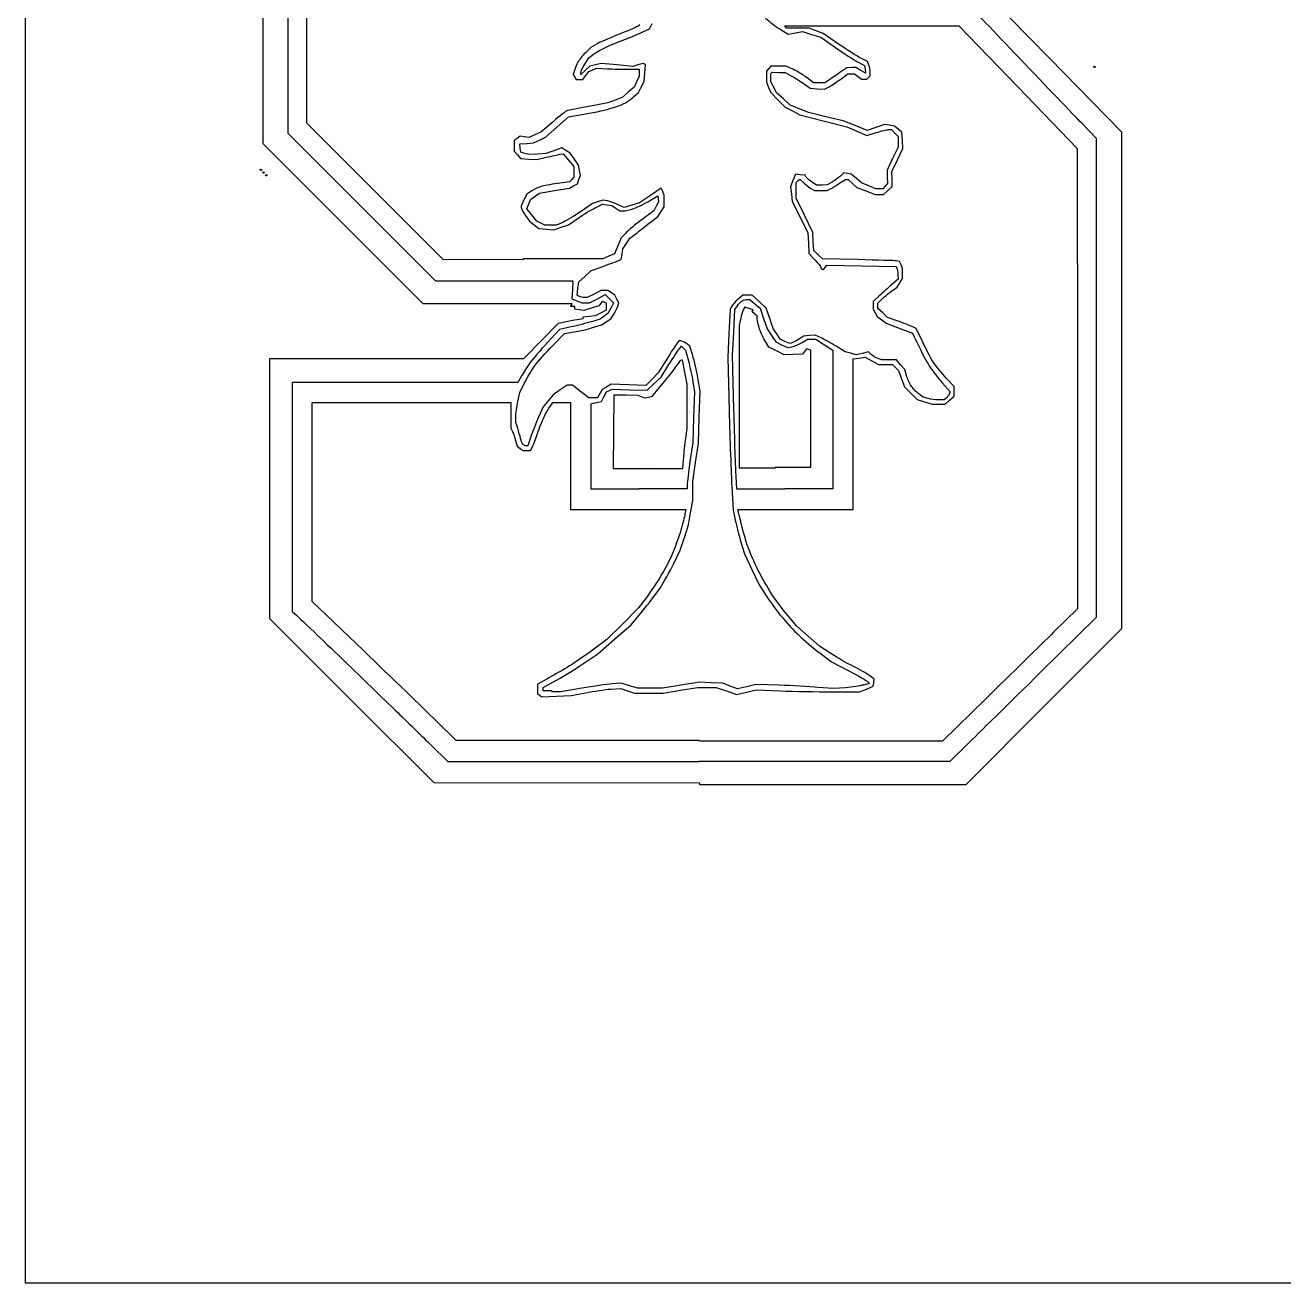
# Model space of a CAD drawing. Extents: x 0.3 to 57.7, y 35.9 to 130.4.
# Drawn here: x 2.695 to 6.318, y 54.481 to 58.101 of the extents above; entities that cross this region are included whole.
import ezdxf

# ---------------------------------------------------------------- set-up
doc = ezdxf.new("R2010")
doc.units = 0
doc.layers.get('0').update_dxf_attribs({"linetype": 'CONTINUOUS'})

msp = doc.modelspace()

# ---------------------------------------------------------------- linework, layer by layer
at = {"color": 5}
for p, q in [((2.694834, 59.100892), (2.694834, 54.481264)), ((2.694834, 54.481264), (30.070394, 54.481264))]:
    msp.add_line(p, q, dxfattribs=at)
at = {"color": 7}
for p, q in [((3.379661, 57.759462), (3.379661, 58.450113)), ((3.450619, 58.454902), (3.450619, 57.790359)), ((3.505527, 57.819352), (3.505527, 58.456297)), ((5.433731, 58.21912), (5.642233, 58.006671)), ((4.463736, 58.102381), (4.459737, 58.09843)), ((4.472881, 58.081438), (4.491522, 58.090836)), ((4.491522, 58.090836), (4.495625, 58.098456)), ((4.495625, 58.098456), (4.499729, 58.106076)), ((4.867814, 58.08958), (4.891374, 58.07513)), ((4.883344, 58.095924), (4.880917, 58.099508)), ((4.880917, 58.099508), (5.131402, 58.099508)), ((4.885772, 58.09234), (4.883344, 58.095924)), ((4.918401, 58.092512), (4.885772, 58.09234)), ((4.891374, 58.07513), (4.911689, 58.078827)), ((4.911689, 58.078827), (4.932006, 58.082524)), ((4.95103, 58.092673), (4.918401, 58.092512)), ((4.932006, 58.082524), (4.958659, 58.074537)), ((4.971531, 58.084771), (4.95103, 58.092673)), ((4.992037, 58.076869), (4.971531, 58.084771)), ((5.036012, 58.04653), (4.992037, 58.076869)), ((5.131402, 58.099508), (5.381887, 58.099508)), ((5.381887, 58.099508), (5.552625, 57.922609)), ((4.34307, 58.048011), (4.323063, 58.037061)), ((4.958659, 58.074537), (4.985312, 58.066551)), ((4.985312, 58.066551), (5.027761, 58.036488)), ((4.30558, 57.98853), (4.317047, 58.006705)), ((4.323063, 58.037061), (4.307326, 58.021482)), ((4.317047, 58.006705), (4.330565, 58.017232)), ((5.11953, 57.996147), (5.099749, 58.006194)), ((5.642233, 58.006671), (5.850735, 57.794209)), ((4.276002, 57.970682), (4.272647, 57.95914)), ((4.306937, 57.970891), (4.29411, 57.958615)), ((4.319759, 57.983168), (4.306937, 57.970891)), ((4.308492, 57.955838), (4.317085, 57.96738)), ((4.317085, 57.96738), (4.328848, 57.972122)), ((4.336486, 57.986893), (4.319759, 57.983168)), ((4.328848, 57.972122), (4.340603, 57.97692)), ((4.353211, 57.990619), (4.336486, 57.986893)), ((4.340603, 57.97692), (4.370741, 57.975508)), ((4.398618, 57.986498), (4.353211, 57.990619)), ((4.444022, 57.982378), (4.398618, 57.986498)), ((4.431537, 57.97438), (4.46219, 57.974267)), ((4.458641, 57.986724), (4.444022, 57.982378)), ((4.473261, 57.99107), (4.458641, 57.986724)), ((4.46219, 57.974267), (4.462105, 57.964248)), ((4.477054, 57.989095), (4.473261, 57.99107)), ((4.480844, 57.987119), (4.477054, 57.989095)), ((4.478586, 57.96282), (4.480844, 57.987119)), ((4.834815, 57.975619), (4.82829, 57.968337)), ((4.82829, 57.968337), (4.82829, 57.952505)), ((4.841334, 57.9829), (4.834815, 57.975619)), ((4.863446, 57.982863), (4.841334, 57.9829)), ((4.885558, 57.982815), (4.863446, 57.982863)), ((4.906287, 57.972994), (4.885558, 57.982815)), ((5.059519, 57.978554), (5.045667, 57.968648)), ((5.072896, 57.978774), (5.059519, 57.978554)), ((5.086274, 57.979002), (5.072896, 57.978774)), ((5.099879, 57.970761), (5.086274, 57.979002)), ((5.090611, 57.995907), (5.110999, 57.985239)), ((5.113483, 57.962521), (5.099879, 57.970761)), ((5.110999, 57.985239), (5.112241, 57.973866)), ((5.112241, 57.973866), (5.113483, 57.962521)), ((5.123267, 57.986185), (5.11953, 57.996147)), ((5.772713, 57.979316), (5.772713, 57.979316)), ((4.272647, 57.95914), (4.276629, 57.951717)), ((4.276629, 57.951717), (4.280605, 57.944295)), ((4.280605, 57.944295), (4.290254, 57.944295)), ((4.290254, 57.944295), (4.299898, 57.944295)), ((4.29411, 57.958615), (4.29411, 57.964711)), ((4.299898, 57.944295), (4.308492, 57.955838)), ((4.454753, 57.938312), (4.44748, 57.922366)), ((4.462023, 57.954229), (4.454753, 57.938312)), ((4.462105, 57.964248), (4.462023, 57.954229)), ((4.468121, 57.922744), (4.476328, 57.938718)), ((4.476328, 57.938718), (4.478586, 57.96282)), ((4.82829, 57.952505), (4.82829, 57.936587)), ((4.82829, 57.936587), (4.834524, 57.921714)), ((4.841333, 57.937699), (4.841105, 57.949186)), ((4.849309, 57.922177), (4.841333, 57.937699)), ((4.843532, 57.963466), (4.846213, 57.965442)), ((4.846213, 57.965442), (4.864258, 57.964877)), ((4.864258, 57.964877), (4.882284, 57.964313)), ((4.882284, 57.964313), (4.898238, 57.956326)), ((4.934037, 57.933889), (4.953914, 57.919468)), ((4.963757, 57.935317), (4.945401, 57.949457)), ((4.980208, 57.935317), (4.963757, 57.935317)), ((4.996659, 57.935317), (4.980208, 57.935317)), ((5.014247, 57.946973), (4.996659, 57.935317)), ((5.042275, 57.945968), (5.062442, 57.961124)), ((5.062442, 57.961124), (5.072433, 57.961124)), ((5.072433, 57.961124), (5.082421, 57.961124)), ((5.082421, 57.961124), (5.092479, 57.953306)), ((5.092479, 57.953306), (5.102538, 57.945488)), ((5.102538, 57.945488), (5.110031, 57.945488)), ((5.110031, 57.945488), (5.117504, 57.945488)), ((5.117504, 57.945488), (5.122254, 57.950089)), ((5.122254, 57.950089), (5.127004, 57.954689)), ((5.127004, 57.954689), (5.127004, 57.965583)), ((4.430462, 57.907719), (4.413438, 57.893071)), ((4.44748, 57.922366), (4.430462, 57.907719)), ((4.445786, 57.894607), (4.459914, 57.906883)), ((4.459914, 57.906883), (4.468121, 57.922744)), ((4.834524, 57.921714), (4.840758, 57.906841)), ((4.840758, 57.906841), (4.861583, 57.885844)), ((4.85729, 57.906655), (4.849309, 57.922177)), ((4.877167, 57.888592), (4.85729, 57.906655)), ((4.953914, 57.919468), (4.974542, 57.918056)), ((4.974542, 57.918056), (4.99517, 57.916645)), ((4.99517, 57.916645), (5.008654, 57.923729)), ((5.552625, 57.922609), (5.723361, 57.745695)), ((4.371974, 57.877662), (4.317284, 57.86722)), ((4.392709, 57.885367), (4.371974, 57.877662)), ((4.413438, 57.893071), (4.392709, 57.885367)), ((4.861583, 57.885844), (4.8824, 57.864903)), ((4.897061, 57.87053), (4.877167, 57.888592)), ((4.8824, 57.864903), (4.903547, 57.854065)), ((4.923299, 57.85989), (4.897061, 57.87053)), ((4.949537, 57.849251), (4.923299, 57.85989)), ((4.214163, 57.82319), (4.179581, 57.793309)), ((4.22557, 57.807801), (4.258535, 57.836949)), ((4.258535, 57.836949), (4.308588, 57.845698)), ((4.903547, 57.854065), (4.924688, 57.843228)), ((4.924688, 57.843228), (4.992113, 57.825815)), ((4.999339, 57.837538), (4.949537, 57.849251)), ((4.992113, 57.825815), (5.059537, 57.808402)), ((5.049143, 57.825826), (4.999339, 57.837538)), ((5.083714, 57.811884), (5.049143, 57.825826)), ((3.450619, 57.790359), (3.663116, 57.577897)), ((3.702186, 57.622674), (3.505527, 57.819352)), ((4.179581, 57.793309), (4.16225, 57.785548)), ((4.192604, 57.778661), (4.22557, 57.807801)), ((5.059537, 57.808402), (5.088548, 57.795899)), ((5.118281, 57.797943), (5.083714, 57.811884)), ((5.088548, 57.795899), (5.117565, 57.783397)), ((5.117565, 57.783397), (5.144201, 57.791779)), ((5.143122, 57.806522), (5.118281, 57.797943)), ((5.167975, 57.815045), (5.143122, 57.806522)), ((5.182769, 57.812788), (5.167975, 57.815045)), ((5.179637, 57.800217), (5.188414, 57.800217)), ((5.197557, 57.81053), (5.182769, 57.812788)), ((5.188414, 57.800217), (5.198123, 57.790368)), ((5.208127, 57.801612), (5.197557, 57.81053)), ((5.198123, 57.790368), (5.207831, 57.78049)), ((5.218696, 57.792637), (5.208127, 57.801612)), ((5.220107, 57.769466), (5.218696, 57.792637)), ((5.778821, 57.774473), (5.736074, 57.818644)), ((5.850735, 57.794209), (5.850762, 57.078697)), ((3.609947, 57.529211), (3.379661, 57.759462)), ((4.110888, 57.775162), (4.102571, 57.769179)), ((4.102571, 57.769179), (4.102571, 57.753882)), ((4.102571, 57.753882), (4.102571, 57.738586)), ((4.119205, 57.781173), (4.110888, 57.775162)), ((4.119032, 57.759273), (4.138446, 57.760684)), ((4.120076, 57.747363), (4.119032, 57.759273)), ((4.132058, 57.77948), (4.119205, 57.781173)), ((4.14491, 57.777786), (4.132058, 57.77948)), ((4.138446, 57.760684), (4.157837, 57.762095)), ((4.16225, 57.785548), (4.14491, 57.777786)), ((4.157837, 57.762095), (4.175222, 57.770392)), ((4.175222, 57.770392), (4.192604, 57.778661)), ((5.207831, 57.750151), (5.191764, 57.716894)), ((5.207831, 57.78049), (5.207831, 57.765335)), ((5.207831, 57.765335), (5.207831, 57.750151)), ((5.221518, 57.746296), (5.220107, 57.769466)), ((5.778821, 57.085603), (5.778821, 57.774473)), ((4.102571, 57.738586), (4.111529, 57.728002)), ((4.111529, 57.728002), (4.120487, 57.717447)), ((4.12112, 57.735453), (4.120076, 57.747363)), ((4.120487, 57.717447), (4.144151, 57.715754)), ((4.132996, 57.731869), (4.12112, 57.735453)), ((4.144872, 57.728285), (4.132996, 57.731869)), ((4.144151, 57.715754), (4.167815, 57.714061)), ((4.169152, 57.729978), (4.144872, 57.728285)), ((4.167815, 57.714061), (4.195499, 57.720721)), ((4.193437, 57.731671), (4.169152, 57.729978)), ((4.216272, 57.739574), (4.193437, 57.731671)), ((4.239106, 57.747476), (4.216272, 57.739574)), ((4.233477, 57.729216), (4.243801, 57.730909)), ((4.251507, 57.739828), (4.239106, 57.747476)), ((4.243801, 57.730909), (4.25873, 57.712593)), ((4.263908, 57.732179), (4.251507, 57.739828)), ((4.275945, 57.71502), (4.263908, 57.732179)), ((4.287981, 57.697974), (4.275945, 57.71502)), ((5.191764, 57.716894), (5.17568, 57.683654)), ((5.189277, 57.680183), (5.205398, 57.713245)), ((5.205398, 57.713245), (5.221518, 57.746296)), ((5.723361, 57.745695), (5.723392, 57.0833)), ((3.373116, 57.682827), (3.373116, 57.682827)), ((4.25873, 57.712593), (4.27366, 57.694277)), ((4.27366, 57.694277), (4.274027, 57.678698)), ((4.274027, 57.678698), (4.274394, 57.66312)), ((4.290465, 57.683044), (4.287981, 57.697974)), ((4.292949, 57.668115), (4.290465, 57.683044)), ((5.17568, 57.683654), (5.176414, 57.664632)), ((5.190011, 57.658254), (5.189277, 57.680183)), ((3.381013, 57.67501), (3.381013, 57.67501)), ((3.388909, 57.667192), (3.388909, 57.667192)), ((4.261716, 57.650137), (4.226613, 57.645029)), ((4.268055, 57.656657), (4.261716, 57.650137)), ((4.274394, 57.66312), (4.268055, 57.656657)), ((4.272931, 57.638369), (4.284668, 57.644606)), ((4.284668, 57.644606), (4.288808, 57.656374)), ((4.288808, 57.656374), (4.292949, 57.668115)), ((4.904724, 57.653905), (4.897739, 57.635532)), ((4.911709, 57.672278), (4.904724, 57.653905)), ((4.925815, 57.670584), (4.911709, 57.672278)), ((4.914395, 57.648546), (4.919323, 57.653343)), ((4.914395, 57.626024), (4.914395, 57.648546)), ((4.919323, 57.653343), (4.924251, 57.658169)), ((4.924251, 57.658169), (4.93708, 57.646203)), ((4.939926, 57.668891), (4.925815, 57.670584)), ((4.943194, 57.663105), (4.939926, 57.668891)), ((4.972997, 57.640923), (4.959699, 57.648994)), ((4.98835, 57.640937), (4.972997, 57.640923)), ((5.003703, 57.640954), (4.98835, 57.640937)), ((5.017551, 57.649082), (5.003703, 57.640954)), ((5.051122, 57.675639), (5.041252, 57.666664)), ((5.061761, 57.673946), (5.051122, 57.675639)), ((5.058837, 57.65704), (5.064196, 57.65704)), ((5.072401, 57.672252), (5.061761, 57.673946)), ((5.064196, 57.65704), (5.076233, 57.645469)), ((5.087441, 57.65975), (5.072401, 57.672252)), ((5.076233, 57.645469), (5.08827, 57.63387)), ((5.10248, 57.647247), (5.087441, 57.65975)), ((5.122987, 57.638696), (5.10248, 57.647247)), ((5.177148, 57.64561), (5.170487, 57.637906)), ((5.176414, 57.664632), (5.177148, 57.64561)), ((5.190745, 57.636325), (5.190011, 57.658254)), ((3.898843, 57.425979), (3.702186, 57.622674)), ((4.138421, 57.614606), (4.130346, 57.59818)), ((4.153094, 57.624455), (4.138421, 57.614606)), ((4.150252, 57.600071), (4.162769, 57.60882)), ((4.162769, 57.60882), (4.17528, 57.617569)), ((4.17528, 57.617569), (4.218239, 57.62485)), ((4.218239, 57.62485), (4.261196, 57.632132)), ((4.261196, 57.632132), (4.272931, 57.638369)), ((4.494479, 57.610824), (4.463191, 57.589798)), ((4.492103, 57.595609), (4.515804, 57.610115)), ((4.52577, 57.631821), (4.494479, 57.610824)), ((4.515804, 57.610115), (4.517046, 57.601395)), ((4.530181, 57.621972), (4.52577, 57.631821)), ((4.534593, 57.612122), (4.530181, 57.621972)), ((4.534593, 57.595076), (4.534593, 57.612122)), ((4.897739, 57.635532), (4.900308, 57.61462)), ((4.900308, 57.61462), (4.902876, 57.593792)), ((4.914395, 57.603503), (4.914395, 57.626024)), ((4.95856, 57.629778), (4.967188, 57.625488)), ((4.967188, 57.625488), (4.985439, 57.625488)), ((4.985439, 57.625488), (5.003688, 57.625488)), ((5.003688, 57.625488), (5.016362, 57.632205)), ((5.08827, 57.63387), (5.115033, 57.62371)), ((5.115033, 57.62371), (5.141796, 57.613522)), ((5.14349, 57.630201), (5.122987, 57.638696)), ((5.141796, 57.613522), (5.153483, 57.613522)), ((5.153656, 57.630201), (5.14349, 57.630201)), ((5.153483, 57.613522), (5.16517, 57.613522)), ((5.163821, 57.630201), (5.153656, 57.630201)), ((5.170487, 57.637906), (5.163821, 57.630201)), ((5.16517, 57.613522), (5.177957, 57.624924)), ((5.177957, 57.624924), (5.190745, 57.636325)), ((3.663116, 57.577897), (3.875614, 57.365432)), ((4.138929, 57.572583), (4.144591, 57.586327)), ((4.153255, 57.554944), (4.138929, 57.572583)), ((4.144591, 57.586327), (4.150252, 57.600071)), ((4.3278, 57.587399), (4.295767, 57.565414)), ((4.342659, 57.592141), (4.3278, 57.587399)), ((4.335299, 57.575317), (4.356412, 57.585703)), ((4.357518, 57.596882), (4.342659, 57.592141)), ((4.356412, 57.585703), (4.369913, 57.58401)), ((4.371019, 57.595189), (4.357518, 57.596882)), ((4.369913, 57.58401), (4.383415, 57.582316)), ((4.383415, 57.582316), (4.394867, 57.574301)), ((4.394867, 57.574301), (4.406334, 57.566286)), ((4.419077, 57.575744), (4.401802, 57.584267)), ((4.441133, 57.582771), (4.419077, 57.575744)), ((4.463191, 57.589798), (4.441133, 57.582771)), ((4.511305, 57.579861), (4.504357, 57.567076)), ((4.518287, 57.592674), (4.511305, 57.579861)), ((4.517046, 57.601395), (4.518287, 57.592674)), ((4.525674, 57.564652), (4.534593, 57.577917)), ((4.534593, 57.577917), (4.534593, 57.595076)), ((4.902876, 57.593792), (4.925318, 57.548323)), ((4.938031, 57.554094), (4.914395, 57.603503)), ((4.134306, 57.554069), (4.146269, 57.536543)), ((4.146269, 57.536543), (4.159734, 57.526072)), ((4.167581, 57.537305), (4.153255, 57.554944)), ((4.178901, 57.531265), (4.167581, 57.537305)), ((4.243967, 57.534452), (4.224189, 57.525279)), ((4.258823, 57.52596), (4.286506, 57.545433)), ((4.406334, 57.566286), (4.415986, 57.566286)), ((4.504357, 57.567076), (4.470393, 57.541592)), ((4.496566, 57.535414), (4.516756, 57.551275)), ((4.516756, 57.551275), (4.525674, 57.564652)), ((4.925318, 57.548323), (4.947758, 57.502865)), ((4.961668, 57.504671), (4.938031, 57.554094)), ((3.840234, 57.298954), (3.609947, 57.529211)), ((4.159734, 57.526072), (4.173199, 57.515687)), ((4.173199, 57.515687), (4.1948, 57.513993)), ((4.190221, 57.525198), (4.178901, 57.531265)), ((4.207213, 57.525234), (4.190221, 57.525198)), ((4.1948, 57.513993), (4.216402, 57.5123)), ((4.224189, 57.525279), (4.207213, 57.525234)), ((4.216402, 57.5123), (4.237614, 57.51913)), ((4.237614, 57.51913), (4.258823, 57.52596)), ((4.423383, 57.502668), (4.410321, 57.488895)), ((4.435443, 57.487879), (4.455927, 57.503514)), ((4.947758, 57.502865), (4.949338, 57.473164)), ((4.963079, 57.478368), (4.961668, 57.504671)), ((4.400906, 57.465753), (4.391492, 57.442611)), ((4.410321, 57.488895), (4.400906, 57.465753)), ((4.415027, 57.457173), (4.425233, 57.472526)), ((4.425233, 57.472526), (4.435443, 57.487879)), ((4.949338, 57.473164), (4.950919, 57.443463)), ((4.96449, 57.452065), (4.963079, 57.478368)), ((4.128143, 57.426197), (3.898843, 57.425979)), ((4.357379, 57.428895), (4.128079, 57.428692)), ((4.128079, 57.428692), (4.128143, 57.426197)), ((4.374437, 57.435753), (4.357379, 57.428895)), ((4.391492, 57.442611), (4.374437, 57.435753)), ((4.398221, 57.421388), (4.410512, 57.426129)), ((4.410512, 57.426129), (4.41277, 57.441651)), ((4.41277, 57.441651), (4.415027, 57.457173)), ((4.950919, 57.443463), (4.96814, 57.42557)), ((4.977116, 57.440043), (4.96449, 57.452065)), ((4.989743, 57.42802), (4.977116, 57.440043)), ((5.092342, 57.426327), (4.989743, 57.42802)), ((4.305511, 57.378067), (4.322712, 57.394153)), ((4.322712, 57.394153), (4.354327, 57.405414)), ((4.988652, 57.398816), (4.992335, 57.397969)), ((4.992335, 57.397969), (4.997172, 57.403924)), ((4.997172, 57.403924), (5.002009, 57.409935)), ((5.002009, 57.409935), (5.101544, 57.40796)), ((5.101544, 57.40796), (5.201079, 57.405984)), ((5.201079, 57.405984), (5.204099, 57.401751)), ((5.211386, 57.421077), (5.203159, 57.422488)), ((5.215998, 57.41072), (5.211386, 57.421077)), ((5.220603, 57.400419), (5.215998, 57.41072)), ((5.220603, 57.386082), (5.220603, 57.400419)), ((3.875614, 57.365432), (4.073447, 57.365432)), ((4.073447, 57.365432), (4.271283, 57.365432)), ((4.271283, 57.365432), (4.269872, 57.339608)), ((4.286051, 57.342986), (4.288309, 57.361952)), ((4.288309, 57.361952), (4.305511, 57.378067)), ((5.207224, 57.36986), (5.188831, 57.353942)), ((5.20509, 57.346909), (5.212845, 57.359327)), ((5.20717, 57.383632), (5.207224, 57.36986)), ((5.212845, 57.359327), (5.220603, 57.371745)), ((5.220603, 57.371745), (5.220603, 57.386082)), ((4.269872, 57.339608), (4.268461, 57.313785)), ((4.283794, 57.324021), (4.286051, 57.342986)), ((4.289322, 57.320437), (4.283794, 57.324021)), ((4.312877, 57.316793), (4.303862, 57.316853)), ((4.332387, 57.326812), (4.312877, 57.316793)), ((4.351897, 57.336831), (4.332387, 57.326812)), ((4.34183, 57.313587), (4.364289, 57.325582)), ((4.362045, 57.336831), (4.351897, 57.336831)), ((4.372194, 57.336831), (4.362045, 57.336831)), ((4.364289, 57.325582), (4.376306, 57.313728)), ((4.382162, 57.330114), (4.372194, 57.336831)), ((4.392133, 57.323426), (4.382162, 57.330114)), ((4.397662, 57.312645), (4.392133, 57.323426)), ((4.760765, 57.324004), (4.746637, 57.311727)), ((4.774213, 57.324004), (4.760765, 57.324004)), ((4.787641, 57.324004), (4.774213, 57.324004)), ((4.807848, 57.305236), (4.787641, 57.324004)), ((5.153251, 57.321529), (5.13605, 57.305358)), ((5.188142, 57.334915), (5.20509, 57.346909)), ((4.054918, 57.298954), (3.840234, 57.298954)), ((4.2696, 57.298954), (4.054918, 57.298954)), ((4.264464, 57.291108), (4.267032, 57.295031)), ((4.270636, 57.291108), (4.264464, 57.291108)), ((4.267032, 57.295031), (4.2696, 57.298954)), ((4.268461, 57.313785), (4.28264, 57.307689)), ((4.276786, 57.291108), (4.270636, 57.291108)), ((4.276786, 57.287524), (4.276786, 57.291108)), ((4.276786, 57.28394), (4.276786, 57.287524)), ((4.289827, 57.281964), (4.276786, 57.28394)), ((4.28264, 57.307689), (4.296821, 57.301621)), ((4.302869, 57.279989), (4.289827, 57.281964)), ((4.296821, 57.301621), (4.308088, 57.301621)), ((4.324433, 57.286367), (4.302869, 57.279989)), ((4.308088, 57.301621), (4.319371, 57.301621)), ((4.319371, 57.301621), (4.34183, 57.313587)), ((4.346018, 57.292745), (4.324433, 57.286367)), ((4.35079, 57.299011), (4.346018, 57.292745)), ((4.35556, 57.305276), (4.35079, 57.299011)), ((4.351992, 57.273272), (4.367783, 57.281231)), ((4.361672, 57.3033), (4.35556, 57.305276)), ((4.367783, 57.301325), (4.361672, 57.3033)), ((4.367783, 57.291278), (4.367783, 57.301325)), ((4.367783, 57.281231), (4.367783, 57.291278)), ((4.380351, 57.286381), (4.3724, 57.270887)), ((4.376306, 57.313728), (4.388306, 57.301875)), ((4.388306, 57.301875), (4.380351, 57.286381)), ((4.403188, 57.301864), (4.397662, 57.312645)), ((4.400648, 57.292212), (4.403188, 57.301864)), ((4.723683, 57.283082), (4.720328, 57.213796)), ((4.728117, 57.291182), (4.723683, 57.283082)), ((4.734282, 57.216698), (4.737638, 57.282162)), ((4.737638, 57.282162), (4.744727, 57.293056)), ((4.766701, 57.289294), (4.763204, 57.284834)), ((4.778314, 57.285314), (4.766701, 57.289294)), ((4.773181, 57.311485), (4.780344, 57.311428)), ((4.789927, 57.281335), (4.778314, 57.285314)), ((4.780344, 57.311428), (4.79531, 57.298813)), ((4.786767, 57.276819), (4.788347, 57.279077)), ((4.788347, 57.279077), (4.789927, 57.281335)), ((4.79531, 57.298813), (4.810276, 57.286198)), ((4.828055, 57.286469), (4.807848, 57.305236)), ((4.810276, 57.286198), (4.820481, 57.256528)), ((4.83815, 57.257033), (4.828055, 57.286469)), ((5.13605, 57.305358), (5.13605, 57.294633)), ((5.13605, 57.294633), (5.13605, 57.283909)), ((5.13605, 57.283909), (5.141601, 57.273128)), ((5.149461, 57.30102), (5.160324, 57.31197)), ((5.149461, 57.293231), (5.149461, 57.30102)), ((5.149461, 57.285441), (5.149461, 57.293231)), ((5.163087, 57.272685), (5.149461, 57.285441)), ((4.180005, 57.192443), (4.230165, 57.243526)), ((4.230165, 57.243526), (4.248557, 57.247533)), ((4.283759, 57.254307), (4.300577, 57.256282)), ((4.300577, 57.261362), (4.318388, 57.263338)), ((4.300577, 57.258822), (4.300577, 57.261362)), ((4.300577, 57.256282), (4.300577, 57.258822)), ((4.318388, 57.263338), (4.336202, 57.265313)), ((4.350102, 57.255196), (4.324578, 57.247463)), ((4.336202, 57.265313), (4.351992, 57.273272)), ((4.36125, 57.263041), (4.350102, 57.255196)), ((4.353692, 57.238251), (4.367089, 57.247169)), ((4.3724, 57.270887), (4.36125, 57.263041)), ((4.367089, 57.247169), (4.380491, 57.256144)), ((4.380491, 57.256144), (4.389381, 57.269521)), ((4.755034, 57.259011), (4.750405, 57.237788)), ((4.794468, 57.270046), (4.786767, 57.276819)), ((4.802167, 57.263273), (4.794468, 57.270046)), ((4.802167, 57.25506), (4.802167, 57.263273)), ((4.820481, 57.256528), (4.830692, 57.22686)), ((4.848245, 57.227594), (4.83815, 57.257033)), ((5.141601, 57.273128), (5.147149, 57.262347)), ((5.147149, 57.262347), (5.160185, 57.252751)), ((5.160185, 57.252751), (5.173227, 57.242987)), ((5.176743, 57.260013), (5.163087, 57.272685)), ((5.173227, 57.242987), (5.210933, 57.228537)), ((5.210903, 57.247821), (5.176743, 57.260013)), ((4.233058, 57.225365), (4.197148, 57.186542)), ((4.213448, 57.178987), (4.2473, 57.213133)), ((4.26605, 57.232561), (4.233058, 57.225365)), ((4.2473, 57.213133), (4.274983, 57.217959)), ((4.328176, 57.230518), (4.353692, 57.238251)), ((4.720328, 57.213796), (4.716972, 57.144494)), ((4.730927, 57.151236), (4.734282, 57.216698)), ((4.750405, 57.237788), (4.750405, 57.032522)), ((4.830692, 57.22686), (4.843076, 57.20798)), ((4.843076, 57.20798), (4.85546, 57.189099)), ((4.85801, 57.212213), (4.848245, 57.227594)), ((4.867775, 57.196832), (4.85801, 57.212213)), ((4.952063, 57.207387), (4.935226, 57.205976)), ((4.968901, 57.208798), (4.952063, 57.207387)), ((4.98628, 57.200755), (4.968901, 57.208798)), ((5.210933, 57.228537), (5.248637, 57.214087)), ((5.248637, 57.214087), (5.253528, 57.204209)), ((5.259483, 57.227981), (5.252278, 57.231819)), ((5.279219, 57.186695), (5.259483, 57.227981)), ((4.129843, 57.141347), (4.180005, 57.192443)), ((4.57631, 57.192012), (4.570866, 57.184984)), ((4.582265, 57.192012), (4.57631, 57.192012)), ((4.577084, 57.168663), (4.584069, 57.177469)), ((4.584069, 57.177469), (4.589857, 57.171514)), ((4.589857, 57.171514), (4.59568, 57.165728)), ((4.60782, 57.176659), (4.598019, 57.184335)), ((4.616245, 57.149904), (4.60782, 57.176659)), ((4.835786, 57.174483), (4.825798, 57.190118)), ((4.857531, 57.163307), (4.835786, 57.174483)), ((4.85546, 57.189099), (4.87221, 57.181112)), ((4.88166, 57.190934), (4.867775, 57.196832)), ((4.87221, 57.181112), (4.88896, 57.173125)), ((4.895545, 57.185148), (4.88166, 57.190934)), ((4.88896, 57.173125), (4.901855, 57.175383)), ((4.904156, 57.187406), (4.895545, 57.185148)), ((4.935226, 57.205976), (4.923996, 57.19813)), ((4.930921, 57.187378), (4.947078, 57.196804)), ((4.947078, 57.196804), (4.958977, 57.196804)), ((4.958977, 57.196804), (4.970881, 57.196804)), ((4.970881, 57.196804), (4.99522, 57.181225)), ((4.99522, 57.181225), (5.019558, 57.165646)), ((5.054751, 57.160792), (5.029219, 57.17671)), ((3.399244, 56.76672), (3.399244, 57.141347)), ((3.399244, 57.141347), (3.764542, 57.141347)), ((3.764542, 57.141347), (4.129843, 57.141347)), ((4.541318, 57.139434), (4.517245, 57.100806)), ((4.58688, 57.137266), (4.583778, 57.137266)), ((4.593797, 57.102389), (4.58688, 57.137266)), ((4.59568, 57.165728), (4.60394, 57.134989)), ((4.716972, 57.144494), (4.721076, 56.992303)), ((4.734898, 56.99508), (4.730927, 57.151236)), ((4.879276, 57.152131), (4.857531, 57.163307)), ((4.905884, 57.15326), (4.879276, 57.152131)), ((4.932492, 57.154389), (4.905884, 57.15326)), ((4.937942, 57.161839), (4.932492, 57.154389)), ((4.943377, 57.169262), (4.937942, 57.161839)), ((4.949877, 57.167286), (4.943377, 57.169262)), ((4.956354, 57.165311), (4.949877, 57.167286)), ((4.956354, 56.997177), (4.956354, 57.165311)), ((5.019558, 57.165646), (5.019558, 56.965921)), ((5.070728, 57.156587), (5.054751, 57.160792)), ((5.086704, 57.15241), (5.070728, 57.156587)), ((5.078303, 57.141031), (5.095561, 57.143007)), ((5.078303, 56.924039), (5.078303, 57.141031)), ((5.10447, 57.156446), (5.086704, 57.15241)), ((5.095561, 57.143007), (5.112835, 57.144982)), ((5.122236, 57.160482), (5.10447, 57.156446)), ((5.112835, 57.144982), (5.131716, 57.134794)), ((5.130133, 57.153088), (5.122236, 57.160482)), ((5.131716, 57.134794), (5.150605, 57.124662)), ((5.160331, 57.137452), (5.149183, 57.141573)), ((5.181401, 57.137452), (5.160331, 57.137452)), ((5.202472, 57.137452), (5.181401, 57.137452)), ((5.214545, 57.123539), (5.202472, 57.137452)), ((4.517245, 57.100806), (4.499515, 57.082461)), ((4.525922, 57.088052), (4.548017, 57.12388)), ((4.600708, 57.067506), (4.593797, 57.102389)), ((5.150605, 57.124662), (5.171089, 57.124662)), ((5.171089, 57.124662), (5.191573, 57.124662)), ((5.191573, 57.124662), (5.19987, 57.115913)), ((5.19987, 57.115913), (5.208167, 57.107164)), ((5.208167, 57.107164), (5.216919, 57.083542)), ((5.226619, 57.109654), (5.214545, 57.123539)), ((5.23151, 57.092777), (5.226619, 57.109654)), ((3.788121, 57.072677), (3.462969, 57.072674)), ((3.462969, 57.072674), (3.462969, 56.743236)), ((4.113272, 57.07268), (3.788121, 57.072677)), ((4.123844, 57.091447), (4.113272, 57.07268)), ((4.118342, 57.043915), (4.132332, 57.07163)), ((4.255122, 57.064743), (4.234825, 57.050943)), ((4.262561, 57.064743), (4.255122, 57.064743)), ((4.270001, 57.064743), (4.262561, 57.064743)), ((4.293657, 57.046766), (4.270001, 57.064743)), ((4.381761, 57.068068), (4.36868, 57.060109)), ((4.431791, 57.066093), (4.381761, 57.068068)), ((4.48182, 57.064117), (4.431791, 57.066093)), ((4.499515, 57.082461), (4.48182, 57.064117)), ((4.485587, 57.050404), (4.505755, 57.069228)), ((4.528407, 57.06839), (4.497711, 57.031486)), ((4.505755, 57.069228), (4.525922, 57.088052)), ((4.600682, 57.004545), (4.600708, 57.067506)), ((4.616795, 57.074483), (4.621379, 57.044782)), ((4.637626, 57.047909), (4.631149, 57.085473)), ((5.216919, 57.083542), (5.225671, 57.059977)), ((5.335439, 57.070871), (5.357184, 57.045922)), ((5.368489, 57.061021), (5.346064, 57.085292)), ((5.723392, 57.0833), (5.723419, 56.42091)), ((5.778821, 56.396721), (5.778821, 57.085603)), ((5.850762, 57.078697), (5.850789, 56.363179)), ((4.112718, 57.017443), (4.118342, 57.043915)), ((4.214527, 57.037142), (4.200312, 57.019644)), ((4.234825, 57.050943), (4.214527, 57.037142)), ((4.317313, 57.028788), (4.293657, 57.046766)), ((4.32975, 57.028814), (4.317313, 57.028788)), ((4.342188, 57.028839), (4.32975, 57.028814)), ((4.348893, 57.040495), (4.342188, 57.028839)), ((4.355599, 57.052151), (4.348893, 57.040495)), ((4.353509, 57.017948), (4.360779, 57.031664)), ((4.36868, 57.060109), (4.355599, 57.052151)), ((4.360779, 57.031664), (4.36806, 57.04538)), ((4.36806, 57.04538), (4.376586, 57.049162)), ((4.376586, 57.049162), (4.385123, 57.052944)), ((4.385123, 57.052944), (4.435355, 57.051815)), ((4.389105, 57.03651), (4.388061, 56.930891)), ((4.424381, 57.035663), (4.389105, 57.03651)), ((4.459659, 57.034817), (4.424381, 57.035663)), ((4.435355, 57.051815), (4.485587, 57.050404)), ((4.469116, 57.031176), (4.459659, 57.034817)), ((4.478571, 57.027535), (4.469116, 57.031176)), ((4.488155, 57.029511), (4.478571, 57.027535)), ((4.497711, 57.031486), (4.488155, 57.029511)), ((4.621379, 57.044782), (4.618895, 56.971655)), ((4.635199, 56.972807), (4.637626, 57.047909)), ((4.750405, 57.032522), (4.750405, 56.827262)), ((5.225671, 57.059977), (5.243902, 57.041576)), ((5.243902, 57.041576), (5.262134, 57.023147)), ((5.279982, 57.030264), (5.266827, 57.040114)), ((5.293968, 57.026398), (5.279982, 57.030264)), ((5.345774, 57.02738), (5.33961, 57.022723)), ((5.357184, 57.045922), (5.354503, 57.038951)), ((5.355775, 57.02151), (5.368489, 57.032855)), ((5.368489, 57.04691), (5.368489, 57.061021)), ((5.368489, 57.032855), (5.368489, 57.04691)), ((3.521366, 56.728597), (3.521366, 57.014849)), ((3.521366, 57.014849), (3.807117, 57.014849)), ((3.807117, 57.014849), (4.092868, 57.014849)), ((4.092868, 57.014849), (4.092745, 56.977892)), ((4.186096, 57.002175), (4.172722, 56.972795)), ((4.200312, 57.019644), (4.186096, 57.002175)), ((4.206078, 57.00391), (4.213754, 57.014861)), ((4.213754, 57.014861), (4.239194, 57.014861)), ((4.239194, 57.014861), (4.264631, 57.014861)), ((4.264631, 57.014861), (4.264631, 56.8607)), ((4.323867, 57.011147), (4.328794, 57.012558)), ((4.323867, 56.888465), (4.323867, 57.011147)), ((4.343639, 57.016255), (4.353509, 57.017948)), ((4.600655, 56.941593), (4.600682, 57.004545)), ((4.956354, 56.829043), (4.956354, 56.997177)), ((5.262134, 57.023147), (5.283597, 57.016627)), ((5.283597, 57.016627), (5.305057, 57.010165)), ((5.305057, 57.010165), (5.324059, 57.010165)), ((5.33961, 57.022723), (5.3238, 57.022616)), ((5.324059, 57.010165), (5.343061, 57.010165)), ((5.343061, 57.010165), (5.355775, 57.02151)), ((4.092745, 56.977892), (4.092616, 56.940941)), ((4.106969, 56.957705), (4.107039, 56.974243)), ((4.11247, 56.940772), (4.106969, 56.957705)), ((4.618895, 56.971655), (4.616412, 56.898512)), ((4.632771, 56.897693), (4.635199, 56.972807)), ((5.019558, 56.965921), (5.019558, 56.766206)), ((4.092616, 56.940941), (4.097417, 56.931543)), ((4.150626, 56.916814), (4.14192, 56.890229)), ((4.388061, 56.930891), (4.387016, 56.825264)), ((4.597022, 56.917971), (4.600655, 56.941593)), ((5.078303, 56.707066), (5.078303, 56.924039)), ((4.106431, 56.905381), (4.11065, 56.888899)), ((4.11065, 56.888899), (4.119314, 56.882662)), ((4.119314, 56.882662), (4.127979, 56.876425)), ((4.14192, 56.890229), (4.136786, 56.890229)), ((4.149744, 56.876425), (4.155244, 56.887375)), ((4.323867, 56.765802), (4.323867, 56.888465)), ((4.616412, 56.898512), (4.60843, 56.845152)), ((4.624607, 56.84246), (4.632771, 56.897693)), ((4.127979, 56.876425), (4.138861, 56.876425)), ((4.138861, 56.876425), (4.149744, 56.876425)), ((4.264631, 56.8607), (4.264631, 56.706519)), ((4.588008, 56.825097), (4.590746, 56.859653)), ((4.387016, 56.825264), (4.48763, 56.825264)), ((4.48763, 56.825264), (4.487394, 56.825097)), ((4.487394, 56.825097), (4.588008, 56.825097)), ((4.616439, 56.787226), (4.624607, 56.84246)), ((4.750405, 56.827262), (4.85319, 56.827262)), ((4.85319, 56.827262), (4.853572, 56.829043)), ((4.853572, 56.829043), (4.956354, 56.829043)), ((4.600376, 56.778931), (4.600308, 56.766203)), ((4.616428, 56.759596), (4.616439, 56.787226)), ((4.728775, 56.772886), (4.73239, 56.705686)), ((4.743629, 56.765802), (4.741174, 56.802361)), ((3.399244, 56.392078), (3.399244, 56.76672)), ((3.462969, 56.743236), (3.462969, 56.413792)), ((4.462228, 56.765802), (4.323867, 56.765802)), ((4.600308, 56.766203), (4.461943, 56.766203)), ((4.461943, 56.766203), (4.462228, 56.765802)), ((4.616417, 56.731967), (4.616428, 56.759596)), ((4.881625, 56.765802), (4.743629, 56.765802)), ((5.019558, 56.766206), (4.881566, 56.766206)), ((4.881566, 56.766206), (4.881625, 56.765802)), ((3.521366, 56.442339), (3.521366, 56.728597)), ((4.264631, 56.706519), (4.430565, 56.706519)), ((4.430565, 56.706519), (4.596502, 56.706519)), ((4.596502, 56.706519), (4.593934, 56.693706)), ((4.610355, 56.69727), (4.616417, 56.731967)), ((4.73239, 56.705686), (4.738641, 56.675982)), ((4.747957, 56.700039), (4.745699, 56.707066)), ((4.745699, 56.707066), (4.912002, 56.707066)), ((4.912002, 56.707066), (5.078303, 56.707066)), ((4.59245, 56.626114), (4.604309, 56.662571)), ((4.604309, 56.662571), (4.610355, 56.69727)), ((4.580594, 56.589662), (4.59245, 56.626114)), ((4.755044, 56.612731), (4.765193, 56.57911)), ((4.561228, 56.55012), (4.580594, 56.589662)), ((4.765193, 56.57911), (4.786204, 56.534784)), ((4.786204, 56.534784), (4.807216, 56.490458)), ((4.807216, 56.490458), (4.828791, 56.457367)), ((4.483018, 56.454122), (4.460576, 56.423938)), ((3.462969, 56.413792), (3.475796, 56.402475)), ((3.668621, 56.300768), (3.521366, 56.442339)), ((4.460576, 56.423938), (4.414809, 56.378362)), ((4.438996, 56.375413), (4.470753, 56.413355)), ((5.723419, 56.42091), (5.655225, 56.353868)), ((3.635446, 56.155957), (3.399244, 56.392078)), ((4.414809, 56.378362), (4.369044, 56.332789)), ((4.391169, 56.333579), (4.438996, 56.375413)), ((4.915985, 56.371617), (4.891095, 56.400937)), ((5.617727, 56.238473), (5.778821, 56.396721)), ((4.948834, 56.342839), (4.915985, 56.371617)), ((4.981685, 56.314061), (4.948834, 56.342839)), ((5.850789, 56.363179), (5.62646, 56.138829)), ((4.369044, 56.332789), (4.327871, 56.302168)), ((4.343339, 56.291751), (4.391169, 56.333579)), ((5.014086, 56.29264), (4.981685, 56.314061)), ((4.302973, 56.264516), (4.343339, 56.291751)), ((4.981869, 56.294164), (5.015473, 56.268933)), ((5.015473, 56.268933), (5.065748, 56.242658)), ((5.138211, 56.218729), (5.125022, 56.229002)), ((4.196274, 56.218876), (4.169604, 56.204172)), ((4.169604, 56.204172), (4.169604, 56.190907)), ((4.185522, 56.189505), (4.185526, 56.194302)), ((4.185526, 56.194302), (4.224066, 56.215808)), ((4.297012, 56.192682), (4.237081, 56.182692)), ((4.379692, 56.190286), (4.408929, 56.192262)), ((4.410763, 56.206878), (4.383845, 56.204903)), ((4.408929, 56.192262), (4.428603, 56.185235)), ((4.43447, 56.199682), (4.410763, 56.206878)), ((4.458171, 56.192485), (4.43447, 56.199682)), ((4.493749, 56.192699), (4.458171, 56.192485)), ((4.52933, 56.192928), (4.493749, 56.192699)), ((4.582697, 56.201592), (4.52933, 56.192928)), ((4.580707, 56.186601), (4.630123, 56.1947)), ((4.636067, 56.210228), (4.582697, 56.201592)), ((4.630123, 56.1947), (4.657104, 56.1947)), ((4.66967, 56.208535), (4.636067, 56.210228)), ((4.657104, 56.1947), (4.684084, 56.1947)), ((4.703275, 56.206842), (4.66967, 56.208535)), ((4.684084, 56.1947), (4.71309, 56.184794)), ((4.724004, 56.198685), (4.703275, 56.206842)), ((4.744733, 56.190529), (4.724004, 56.198685)), ((4.771403, 56.196964), (4.744733, 56.190529)), ((4.798073, 56.20337), (4.771403, 56.196964)), ((4.865277, 56.201395), (4.798073, 56.20337)), ((5.021128, 56.19146), (4.976805, 56.195158)), ((5.055973, 56.194), (5.021128, 56.19146)), ((5.124781, 56.206164), (5.107805, 56.201762)), ((5.116341, 56.190309), (5.136122, 56.198098)), ((5.120398, 56.211272), (5.124781, 56.206164)), ((5.136122, 56.198098), (5.137166, 56.208456)), ((5.137166, 56.208456), (5.138211, 56.218729)), ((3.871651, 55.919827), (3.635446, 56.155957)), ((4.169604, 56.190907), (4.169604, 56.177784)), ((4.169604, 56.177784), (4.175649, 56.172873)), ((4.175649, 56.172873), (4.181695, 56.167963)), ((4.181695, 56.167963), (4.224068, 56.169938)), ((4.18552, 56.184679), (4.185522, 56.189505)), ((4.21035, 56.184679), (4.18552, 56.184679)), ((4.212254, 56.182692), (4.21035, 56.184679)), ((4.237081, 56.182692), (4.212254, 56.182692)), ((4.224068, 56.169938), (4.266445, 56.171914)), ((4.266445, 56.171914), (4.30845, 56.179675)), ((4.428603, 56.185235), (4.448276, 56.178207)), ((4.448276, 56.178207), (4.489786, 56.178343)), ((4.489786, 56.178343), (4.531294, 56.178501)), ((4.531294, 56.178501), (4.580707, 56.186601)), ((4.71309, 56.184794), (4.742098, 56.174888)), ((4.742098, 56.174888), (4.771083, 56.181238)), ((4.771083, 56.181238), (4.800068, 56.18756)), ((4.800068, 56.18756), (4.869248, 56.18502)), ((5.017494, 56.18248), (5.096557, 56.18252)), ((5.096557, 56.18252), (5.116341, 56.190309)), ((5.461128, 56.16336), (5.33522, 56.039896)), ((5.62646, 56.138829), (5.402127, 55.914473)), ((3.935742, 56.042368), (3.87581, 56.100777)), ((3.86418, 56.02809), (3.911639, 55.981673)), ((4.635424, 56.042368), (3.935742, 56.042368)), ((4.635538, 56.039896), (4.635424, 56.042368)), ((5.33522, 56.039896), (4.635538, 56.039896)), ((5.357431, 55.983059), (5.407032, 56.031635)), ((3.911639, 55.981673), (4.634888, 55.981634)), ((4.634182, 55.983101), (5.357431, 55.983059)), ((4.634888, 55.981634), (4.634182, 55.983101)), ((4.636609, 55.919819), (3.871651, 55.919827)), ((4.637169, 55.914479), (4.636609, 55.919819)), ((5.402127, 55.914473), (4.637169, 55.914479))]:
    msp.add_line(p, q, dxfattribs=at)
for points in [[(5.557586, 58.005128), (5.482926, 58.083399), (5.419695, 58.149792), (5.417074, 58.152671)], [(4.826257, 58.12074), (4.836146, 58.111483), (4.854848, 58.097485), (4.867814, 58.08958)], [(4.409427, 58.076671), (4.38394, 58.066821), (4.354079, 58.054206), (4.34307, 58.048011)], [(4.459737, 58.09843), (4.45731, 58.096737), (4.43493, 58.08669), (4.409427, 58.076671)], [(4.426076, 58.062106), (4.441539, 58.067722), (4.462633, 58.076584), (4.472881, 58.081438)], [(4.330565, 58.017232), (4.338021, 58.022933), (4.356197, 58.032867), (4.371005, 58.039754)], [(4.371005, 58.039754), (4.385802, 58.04664), (4.410586, 58.056405), (4.426076, 58.062106)], [(5.099749, 58.006194), (5.088887, 58.011557), (5.060199, 58.029675), (5.036012, 58.04653)], [(4.307326, 58.021482), (4.298679, 58.012988), (4.288826, 58.000259), (4.285457, 57.994022)], [(5.027761, 58.036488), (5.051095, 58.020119), (5.079391, 58.001673), (5.090611, 57.995907)], [(5.736074, 57.818644), (5.712545, 57.842943), (5.632243, 57.926853), (5.557586, 58.005128)], [(4.285457, 57.994022), (4.282076, 57.987305), (4.277839, 57.976835), (4.276002, 57.970682)], [(4.29411, 57.964711), (4.29411, 57.967251), (4.299272, 57.978963), (4.30558, 57.98853)], [(4.370741, 57.975508), (4.387301, 57.974662), (4.414684, 57.97438), (4.431537, 57.97438)], [(4.945401, 57.949457), (4.935289, 57.957133), (4.917696, 57.967914), (4.906287, 57.972994)], [(5.045667, 57.968648), (5.038076, 57.963483), (5.023922, 57.953633), (5.014247, 57.946973)], [(5.127004, 57.965583), (5.127004, 57.971707), (5.125592, 57.980766), (5.123267, 57.986185)], [(5.770455, 57.981009), (5.770455, 57.981856), (5.771189, 57.982702), (5.772713, 57.982702)], [(5.772713, 57.979316), (5.771669, 57.979316), (5.770455, 57.980162), (5.770455, 57.981009)], [(5.772713, 57.982702), (5.773757, 57.982702), (5.774971, 57.981856), (5.774971, 57.981009)], [(5.774971, 57.981009), (5.774971, 57.980162), (5.774237, 57.979316), (5.772713, 57.979316)], [(4.841105, 57.949186), (4.840923, 57.955648), (4.841838, 57.961716), (4.843532, 57.963466)], [(4.898238, 57.956326), (4.906989, 57.952008), (4.923099, 57.941678), (4.934037, 57.933889)], [(5.008654, 57.923729), (5.016074, 57.927539), (5.031187, 57.937643), (5.042275, 57.945968)], [(4.420654, 57.876375), (4.4267, 57.878915), (4.438014, 57.887636), (4.445786, 57.894607)], [(4.317284, 57.86722), (4.287219, 57.861688), (4.259482, 57.856016), (4.255672, 57.855084)], [(4.308588, 57.845698), (4.336102, 57.850495), (4.370114, 57.858059), (4.384139, 57.862574)], [(4.384139, 57.862574), (4.398148, 57.866808), (4.414582, 57.873242), (4.420654, 57.876375)], [(4.255672, 57.855084), (4.251878, 57.854238), (4.233193, 57.839703), (4.214163, 57.82319)], [(5.144201, 57.791779), (5.158857, 57.796295), (5.174814, 57.800217), (5.179637, 57.800217)], [(4.195499, 57.720721), (4.210719, 57.724305), (4.227804, 57.728172), (4.233477, 57.729216)], [(3.370858, 57.68452), (3.370858, 57.685367), (3.371592, 57.686214), (3.373116, 57.686214)], [(3.373116, 57.682827), (3.372072, 57.682827), (3.370858, 57.683674), (3.370858, 57.68452)], [(3.373116, 57.686214), (3.37416, 57.686214), (3.375374, 57.685367), (3.375374, 57.68452)], [(3.375374, 57.68452), (3.375374, 57.683674), (3.37464, 57.682827), (3.373116, 57.682827)], [(3.378755, 57.676703), (3.378755, 57.67755), (3.379489, 57.678396), (3.381013, 57.678396)], [(3.381013, 57.678396), (3.382057, 57.678396), (3.38327, 57.67755), (3.38327, 57.676703)], [(3.381013, 57.67501), (3.379968, 57.67501), (3.378755, 57.675856), (3.378755, 57.676703)], [(3.38327, 57.676703), (3.38327, 57.675856), (3.382537, 57.67501), (3.381013, 57.67501)], [(3.386651, 57.668885), (3.386651, 57.669732), (3.387385, 57.670579), (3.388909, 57.670579)], [(3.388909, 57.667192), (3.387865, 57.667192), (3.386651, 57.668039), (3.386651, 57.668885)], [(3.388909, 57.670579), (3.389953, 57.670579), (3.391167, 57.669732), (3.391167, 57.668885)], [(3.391167, 57.668885), (3.391167, 57.668039), (3.390433, 57.667192), (3.388909, 57.667192)], [(4.226613, 57.645029), (4.2073, 57.642771), (4.186171, 57.638256), (4.179648, 57.636958)], [(4.93708, 57.646203), (4.94417, 57.639345), (4.953827, 57.631866), (4.95856, 57.629778)], [(4.959699, 57.648994), (4.952381, 57.653341), (4.944981, 57.659888), (4.943194, 57.663105)], [(5.016362, 57.632205), (5.023344, 57.635817), (5.034495, 57.643014), (5.041232, 57.64784)], [(5.041252, 57.666664), (5.035811, 57.661725), (5.025149, 57.653851), (5.017551, 57.649082)], [(5.041232, 57.64784), (5.047974, 57.652807), (5.055868, 57.65704), (5.058837, 57.65704)], [(4.179648, 57.636958), (4.173148, 57.635546), (4.161199, 57.62962), (4.153094, 57.624455)], [(4.130346, 57.59818), (4.125913, 57.589121), (4.122326, 57.579356), (4.122326, 57.576449)], [(4.122326, 57.576449), (4.122326, 57.574191), (4.127708, 57.563806), (4.134306, 57.554069)], [(4.286506, 57.545433), (4.301734, 57.556327), (4.323681, 57.569535), (4.335299, 57.575317)], [(4.401802, 57.584267), (4.392297, 57.58881), (4.378446, 57.594088), (4.371019, 57.595189)], [(4.415986, 57.566286), (4.42128, 57.566286), (4.435233, 57.568826), (4.447011, 57.57368)], [(4.447011, 57.57368), (4.458745, 57.577688), (4.479068, 57.587763), (4.492103, 57.595609)], [(4.295767, 57.565414), (4.278145, 57.553561), (4.254837, 57.539365), (4.243967, 57.534452)], [(4.470393, 57.541592), (4.45171, 57.527537), (4.430561, 57.510347), (4.423383, 57.502668)], [(4.455927, 57.503514), (4.467176, 57.512094), (4.485484, 57.526431), (4.496566, 57.535414)], [(4.96814, 57.42557), (4.977594, 57.415636), (4.985299, 57.406182), (4.985192, 57.403754)], [(5.203159, 57.422488), (5.198635, 57.423335), (5.14877, 57.424464), (5.092342, 57.426327)], [(4.354327, 57.405414), (4.371703, 57.411736), (4.391474, 57.419017), (4.398221, 57.421388)], [(4.985192, 57.403754), (4.985107, 57.402061), (4.986603, 57.399493), (4.988652, 57.398816)], [(5.204099, 57.401751), (5.20551, 57.399775), (5.207147, 57.391111), (5.20717, 57.383632)], [(5.188831, 57.353942), (5.178719, 57.34525), (5.162692, 57.330772), (5.153251, 57.321529)], [(4.303862, 57.316853), (4.298918, 57.316881), (4.292351, 57.318264), (4.289322, 57.320437)], [(5.160324, 57.31197), (5.166315, 57.318123), (5.178818, 57.328198), (5.188142, 57.334915)], [(4.389381, 57.269521), (4.394255, 57.276831), (4.399347, 57.287132), (4.400648, 57.292212)], [(4.746637, 57.311727), (4.738861, 57.304785), (4.730533, 57.29581), (4.728117, 57.291182)], [(4.744727, 57.293056), (4.748605, 57.29918), (4.75498, 57.305417), (4.758909, 57.307731)], [(4.763204, 57.284834), (4.761623, 57.282859), (4.757599, 57.270526), (4.755034, 57.259011)], [(4.758909, 57.307731), (4.762787, 57.309425), (4.769221, 57.311485), (4.773181, 57.311485)], [(4.248557, 57.247533), (4.258669, 57.249227), (4.274507, 57.252585), (4.283759, 57.254307)], [(4.324578, 57.247463), (4.310529, 57.243286), (4.284196, 57.236428), (4.26605, 57.232561)], [(4.80898, 57.226223), (4.805224, 57.237399), (4.802167, 57.250127), (4.802167, 57.25506)], [(5.252278, 57.231819), (5.248302, 57.233512), (5.229706, 57.241217), (5.210903, 57.247821)], [(4.274983, 57.217959), (4.290212, 57.220217), (4.314141, 57.226256), (4.328176, 57.230518)], [(4.825798, 57.190118), (4.820297, 57.198669), (4.812737, 57.215179), (4.80898, 57.226223)], [(4.197148, 57.186542), (4.177396, 57.165065), (4.155212, 57.139281), (4.147841, 57.128972)], [(4.162969, 57.12219), (4.172105, 57.134523), (4.194832, 57.160211), (4.213448, 57.178987)], [(4.570866, 57.184984), (4.567795, 57.181202), (4.554599, 57.160854), (4.541318, 57.139434)], [(4.598019, 57.184335), (4.592637, 57.188484), (4.585556, 57.192012), (4.582265, 57.192012)], [(4.901855, 57.175383), (4.908964, 57.176794), (4.922039, 57.182495), (4.930921, 57.187378)], [(4.923996, 57.19813), (4.917821, 57.193897), (4.90892, 57.189099), (4.904156, 57.187406)], [(5.029219, 57.17671), (5.015164, 57.185402), (4.995848, 57.196268), (4.98628, 57.200755)], [(5.253528, 57.204209), (5.256406, 57.199045), (5.264777, 57.181377), (5.272581, 57.165198)], [(5.311311, 57.127448), (5.304532, 57.137467), (5.290077, 57.163993), (5.279219, 57.186695)], [(4.548017, 57.12388), (4.560167, 57.143438), (4.573231, 57.16373), (4.577084, 57.168663)], [(4.583778, 57.137266), (4.582367, 57.137269), (4.575901, 57.129985), (4.569929, 57.121349)], [(4.60394, 57.134989), (4.608484, 57.118027), (4.614292, 57.090801), (4.616795, 57.074483)], [(4.631149, 57.085473), (4.627584, 57.106216), (4.620893, 57.135124), (4.616245, 57.149904)], [(5.149183, 57.141573), (5.143073, 57.143548), (5.13451, 57.14908), (5.130133, 57.153088)], [(5.272581, 57.165198), (5.280381, 57.149224), (5.292805, 57.126841), (5.300219, 57.115786)], [(4.147841, 57.128972), (4.140453, 57.118501), (4.129652, 57.101935), (4.123844, 57.091447)], [(4.132332, 57.07163), (4.140037, 57.086898), (4.15379, 57.109727), (4.162969, 57.12219)], [(4.569929, 57.121349), (4.563958, 57.112656), (4.545269, 57.088614), (4.528407, 57.06839)], [(5.300219, 57.115786), (5.307638, 57.104695), (5.323471, 57.084657), (5.335439, 57.070871)], [(5.346064, 57.085292), (5.333734, 57.098557), (5.318096, 57.117671), (5.311311, 57.127448)], [(5.245028, 57.062833), (5.240247, 57.070086), (5.234183, 57.083435), (5.23151, 57.092777)], [(5.266827, 57.040114), (5.259602, 57.045335), (5.249778, 57.05558), (5.245028, 57.062833)], [(5.3238, 57.022616), (5.315116, 57.022565), (5.301688, 57.024027), (5.293968, 57.026398)], [(5.354503, 57.038951), (5.353261, 57.035198), (5.349161, 57.030089), (5.345774, 57.02738)], [(4.107039, 56.974243), (4.107081, 56.983274), (4.109721, 57.002993), (4.112718, 57.017443)], [(4.188555, 56.973354), (4.193962, 56.984305), (4.201853, 56.99819), (4.206078, 57.00391)], [(4.328794, 57.012558), (4.331707, 57.013404), (4.338176, 57.014533), (4.343639, 57.016255)], [(4.721076, 56.992303), (4.723503, 56.908579), (4.726777, 56.80986), (4.728775, 56.772886)], [(4.741174, 56.802361), (4.739932, 56.822343), (4.737088, 56.909197), (4.734898, 56.99508)], [(4.172722, 56.972795), (4.165353, 56.956765), (4.155447, 56.931495), (4.150626, 56.916814)], [(4.169739, 56.925921), (4.174667, 56.941077), (4.183167, 56.962483), (4.188555, 56.973354)], [(4.097417, 56.931543), (4.100126, 56.926491), (4.104103, 56.914356), (4.106431, 56.905381)], [(4.120697, 56.911819), (4.119286, 56.918535), (4.115493, 56.931151), (4.11247, 56.940772)], [(4.155244, 56.887375), (4.158346, 56.893528), (4.164778, 56.910546), (4.169739, 56.925921)], [(4.590746, 56.859653), (4.591988, 56.878618), (4.59499, 56.904918), (4.597022, 56.917971)], [(4.127529, 56.894998), (4.125102, 56.897256), (4.122193, 56.90544), (4.120697, 56.911819)], [(4.136786, 56.890229), (4.133812, 56.890229), (4.129801, 56.891922), (4.127529, 56.894998)], [(4.60843, 56.845152), (4.604019, 56.815685), (4.600429, 56.786004), (4.600376, 56.778931)], [(4.757807, 56.659441), (4.753506, 56.678012), (4.74908, 56.696237), (4.747957, 56.700039)], [(4.593934, 56.693706), (4.592692, 56.686566), (4.587192, 56.66602), (4.581954, 56.647444)], [(4.738641, 56.675982), (4.742073, 56.659811), (4.749467, 56.631211), (4.755044, 56.612731)], [(4.581954, 56.647444), (4.576716, 56.628987), (4.565977, 56.59908), (4.55814, 56.580809)], [(4.777585, 56.593049), (4.771032, 56.611195), (4.762139, 56.640908), (4.757807, 56.659441)], [(4.809027, 56.523297), (4.798288, 56.543476), (4.784169, 56.57506), (4.777585, 56.593049)], [(4.55814, 56.580809), (4.55028, 56.562436), (4.535237, 56.533375), (4.524659, 56.515979)], [(4.522184, 56.480947), (4.533013, 56.497118), (4.550592, 56.528386), (4.561228, 56.55012)], [(4.847365, 56.458177), (4.83699, 56.47353), (4.819747, 56.502924), (4.809027, 56.523297)], [(4.524659, 56.515979), (4.514107, 56.498453), (4.495365, 56.470748), (4.483018, 56.454122)], [(4.470753, 56.413355), (4.488236, 56.434352), (4.511359, 56.464637), (4.522184, 56.480947)], [(4.828791, 56.457367), (4.840667, 56.439051), (4.860677, 56.411975), (4.873306, 56.396927)], [(4.891095, 56.400937), (4.877402, 56.416854), (4.857725, 56.442745), (4.847365, 56.458177)], [(3.475796, 56.402475), (3.482868, 56.396125), (3.537566, 56.343962), (3.597358, 56.286313)], [(4.873306, 56.396927), (4.885964, 56.381884), (4.907969, 56.358242), (4.922269, 56.344402)], [(4.922269, 56.344402), (4.936558, 56.330404), (4.963388, 56.307942), (4.981869, 56.294164)], [(5.655225, 56.353868), (5.61772, 56.317001), (5.530375, 56.231268), (5.461128, 56.16336)], [(3.87581, 56.100777), (3.842847, 56.133046), (3.749615, 56.222906), (3.668621, 56.300768)], [(4.327871, 56.302168), (4.305225, 56.285291), (4.272356, 56.262928), (4.254828, 56.252502)], [(3.597358, 56.286313), (3.657152, 56.228652), (3.730968, 56.157399), (3.761398, 56.127989)], [(4.224066, 56.215808), (4.245278, 56.227464), (4.280771, 56.249499), (4.302973, 56.264516)], [(5.079149, 56.25522), (5.061177, 56.263941), (5.031908, 56.281043), (5.014086, 56.29264)], [(4.254828, 56.252502), (4.23728, 56.241919), (4.21095, 56.22682), (4.196274, 56.218876)], [(5.065748, 56.242658), (5.093417, 56.228096), (5.117993, 56.213849), (5.120398, 56.211272)], [(5.125022, 56.229002), (5.117769, 56.234533), (5.097108, 56.246471), (5.079149, 56.25522)], [(5.407032, 56.031635), (5.434326, 56.058249), (5.529126, 56.151441), (5.617727, 56.238473)], [(4.383845, 56.204903), (4.369053, 56.203774), (4.329973, 56.197875), (4.297012, 56.192682)], [(4.976805, 56.195158), (4.952429, 56.196851), (4.902239, 56.199786), (4.865277, 56.201395)], [(5.107805, 56.201762), (5.098461, 56.199786), (5.07514, 56.195581), (5.055973, 56.194)], [(4.30845, 56.179675), (4.331564, 56.183852), (4.363611, 56.188508), (4.379692, 56.190286)], [(4.869248, 56.18502), (4.907298, 56.183609), (4.974008, 56.18248), (5.017494, 56.18248)], [(3.761398, 56.127989), (3.791817, 56.098457), (3.83808, 56.053612), (3.86418, 56.02809)]]:
    msp.add_open_spline(points, degree=3, dxfattribs=at)

doc.saveas('drawing.dxf')
